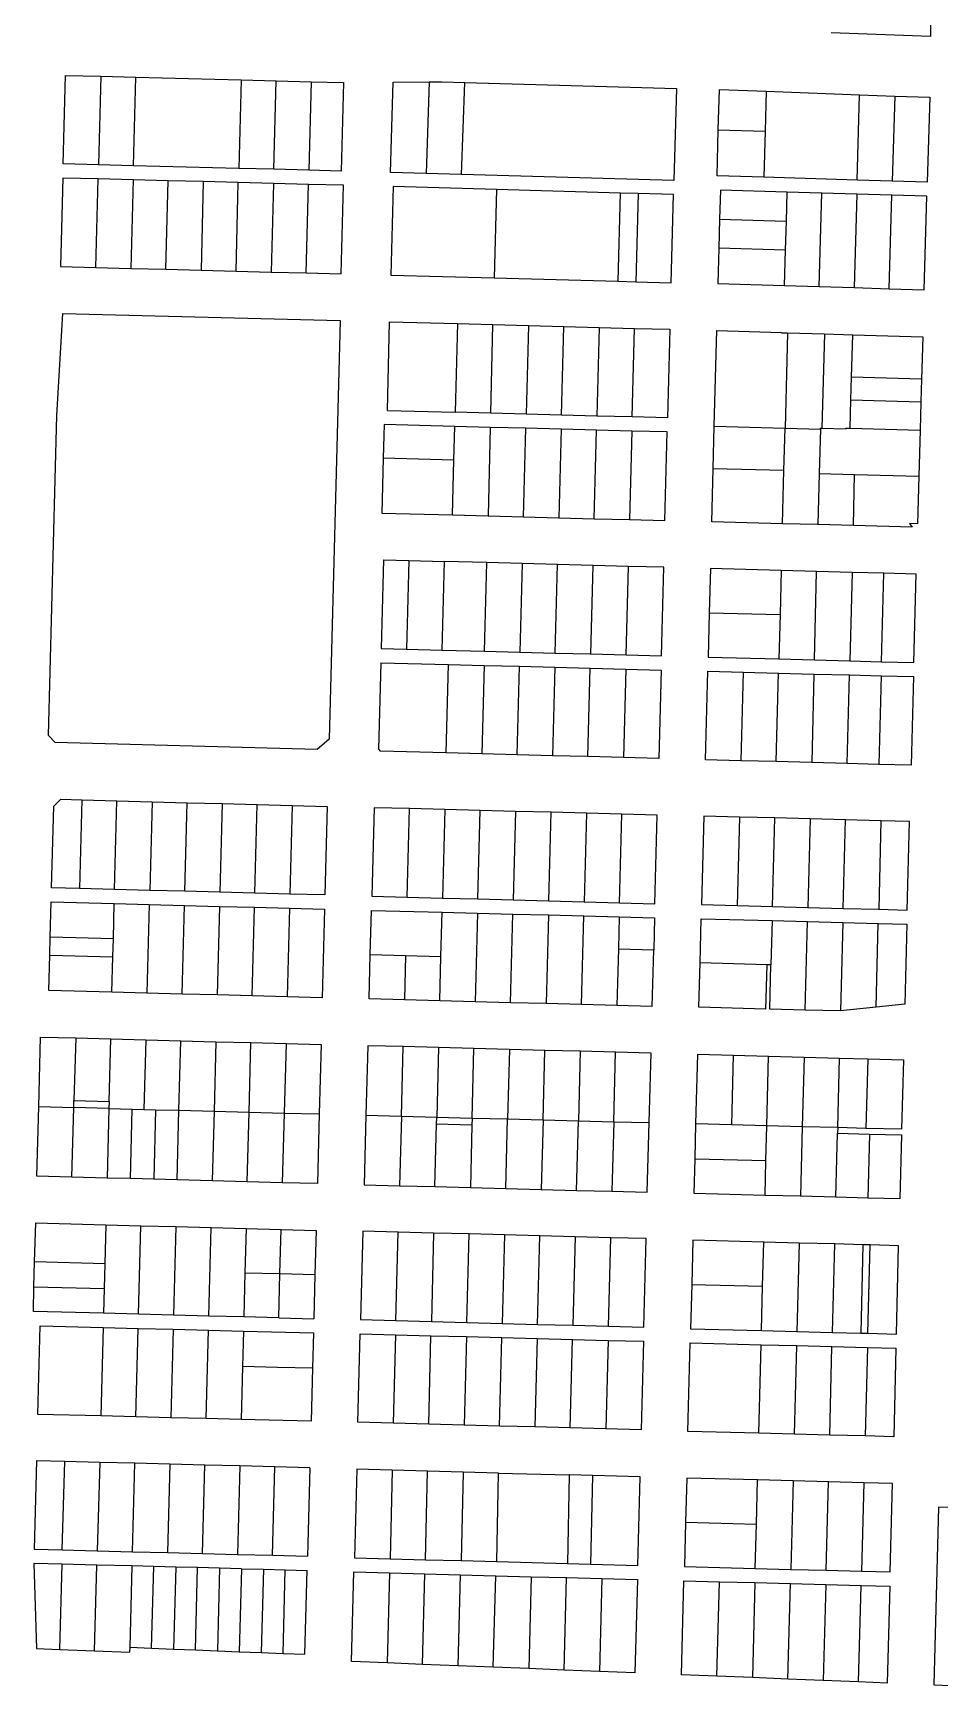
# Model space of a CAD drawing. Header units: inches. Extents: x 486468 to 494399, y 5455955 to 5460553.
# Drawn here: x 491641 to 492031, y 5456009 to 5456726 of the extents above; entities that cross this region are included whole.
import ezdxf

# ---------------------------------------------------------------- set-up
doc = ezdxf.new("R2010")
doc.units = ezdxf.units.IN
doc.header["$MEASUREMENT"] = 0
doc.layers.add('ParcelLines', color=10, linetype='Continuous')

msp = doc.modelspace()

# ---------------------------------------------------------------- linework, layer by layer
at = {"layer": 'ParcelLines', "color": 1}
for p, q in [((492026.711, 5456740.188), (492026.611, 5456724.738)), ((492026.611, 5456724.738), (491984.011, 5456726.287)), ((491653.815, 5456669.983), (491654.814, 5456708.033)), ((491654.814, 5456708.033), (491669.914, 5456707.643)), ((491669.914, 5456707.643), (491668.914, 5456669.593)), ((491669.914, 5456707.643), (491684.964, 5456707.253)), ((491683.964, 5456669.203), (491684.964, 5456707.253)), ((491684.964, 5456707.253), (491730.214, 5456706.074)), ((491730.214, 5456706.074), (491729.214, 5456668.024)), ((491730.214, 5456706.074), (491745.314, 5456705.684)), ((491744.314, 5456667.635), (491745.314, 5456705.684)), ((491745.314, 5456705.684), (491760.414, 5456705.294)), ((491760.414, 5456705.294), (491759.414, 5456667.245)), ((491760.414, 5456705.294), (491774.263, 5456704.935)), ((491774.263, 5456704.935), (491773.264, 5456666.885)), ((491794.564, 5456666.335), (491795.613, 5456705.085)), ((491795.613, 5456705.085), (491811.063, 5456705.235)), ((491811.063, 5456705.235), (491809.814, 5456665.905)), ((491811.063, 5456705.235), (491816.513, 5456705.285)), ((491816.513, 5456705.285), (491826.513, 5456704.995)), ((491825.064, 5456665.475), (491826.513, 5456704.995)), ((491917.463, 5456702.336), (491916.364, 5456662.886)), ((491935.439, 5456684.609), (491935.911, 5456701.947)), ((491935.911, 5456701.947), (491956.011, 5456701.201)), ((491956.011, 5456701.201), (491955.548, 5456684.006)), ((491956.011, 5456701.201), (491996.205, 5456699.711)), ((491995.18, 5456663.013), (491996.205, 5456699.711)), ((491996.205, 5456699.711), (492011.278, 5456699.152)), ((492011.278, 5456699.152), (492010.234, 5456662.565)), ((492011.278, 5456699.152), (492026.351, 5456698.593)), ((492026.351, 5456698.593), (492025.288, 5456662.116)), ((491934.9, 5456664.81), (491935.439, 5456684.609)), ((491935.439, 5456684.609), (491955.548, 5456684.006)), ((491955.548, 5456684.006), (491955.015, 5456664.211)), ((491668.914, 5456669.593), (491653.815, 5456669.983)), ((491683.964, 5456669.203), (491668.914, 5456669.593)), ((491729.214, 5456668.024), (491683.964, 5456669.203)), ((491653.665, 5456663.883), (491652.665, 5456625.834)), ((491668.765, 5456663.493), (491653.665, 5456663.883)), ((491667.765, 5456625.444), (491668.765, 5456663.493)), ((491683.815, 5456663.114), (491668.765, 5456663.493)), ((491683.815, 5456663.114), (491682.815, 5456625.044)), ((491698.915, 5456662.724), (491683.815, 5456663.114)), ((491697.915, 5456624.654), (491698.915, 5456662.724)), ((491714.015, 5456662.334), (491698.915, 5456662.724)), ((491714.015, 5456662.334), (491713.015, 5456624.254)), ((491729.064, 5456661.954), (491714.015, 5456662.334)), ((491728.065, 5456623.864), (491729.064, 5456661.954)), ((491744.164, 5456661.565), (491729.064, 5456661.954)), ((491744.314, 5456667.635), (491729.214, 5456668.024)), ((491744.164, 5456661.565), (491743.165, 5456623.474)), ((491759.214, 5456661.175), (491744.164, 5456661.565)), ((491759.414, 5456667.245), (491744.314, 5456667.635)), ((491758.265, 5456623.075), (491759.214, 5456661.175)), ((491774.314, 5456660.785), (491759.214, 5456661.175)), ((491773.264, 5456666.885), (491759.414, 5456667.245)), ((491809.814, 5456665.905), (491794.564, 5456666.335)), ((491825.064, 5456665.475), (491809.814, 5456665.905)), ((491955.015, 5456664.211), (491934.9, 5456664.81)), ((491995.18, 5456663.013), (491955.015, 5456664.211)), ((492010.234, 5456662.565), (491995.18, 5456663.013)), ((492025.288, 5456662.116), (492010.234, 5456662.565)), ((491773.315, 5456622.685), (491774.314, 5456660.785)), ((491795.664, 5456660.235), (491794.665, 5456622.135)), ((491840.114, 5456658.965), (491795.664, 5456660.235)), ((491840.114, 5456658.965), (491839.115, 5456620.936)), ((491893.414, 5456657.436), (491840.114, 5456658.965)), ((491892.365, 5456619.507), (491893.414, 5456657.436)), ((491901.014, 5456657.226), (491893.414, 5456657.436)), ((491901.014, 5456657.226), (491899.965, 5456619.297)), ((491916.214, 5456656.787), (491901.014, 5456657.226)), ((491915.215, 5456618.887), (491916.214, 5456656.787)), ((491936.347, 5456658.671), (491936.007, 5456646.185)), ((491964.908, 5456657.82), (491936.347, 5456658.671)), ((491964.908, 5456657.82), (491964.573, 5456645.335)), ((491979.959, 5456657.371), (491964.908, 5456657.82)), ((491978.858, 5456617.193), (491979.959, 5456657.371)), ((491995.009, 5456656.922), (491979.959, 5456657.371)), ((491995.009, 5456656.922), (491993.885, 5456616.748)), ((492010.06, 5456656.474), (491995.009, 5456656.922)), ((492008.912, 5456616.304), (492010.06, 5456656.474)), ((492025.11, 5456656.025), (492010.06, 5456656.474)), ((492023.94, 5456615.859), (492025.11, 5456656.025)), ((491936.007, 5456646.185), (491935.667, 5456633.699)), ((491936.007, 5456646.185), (491964.573, 5456645.335)), ((491964.573, 5456645.335), (491964.239, 5456632.849)), ((491935.667, 5456633.699), (491935.253, 5456618.483)), ((491964.239, 5456632.849), (491935.667, 5456633.699)), ((491964.239, 5456632.849), (491963.831, 5456617.638)), ((491652.665, 5456625.834), (491667.765, 5456625.444)), ((491667.765, 5456625.444), (491682.815, 5456625.044)), ((491682.815, 5456625.044), (491697.915, 5456624.654)), ((491697.915, 5456624.654), (491713.015, 5456624.254)), ((491713.015, 5456624.254), (491728.065, 5456623.864)), ((491728.065, 5456623.864), (491743.165, 5456623.474)), ((491743.165, 5456623.474), (491758.265, 5456623.075)), ((491758.265, 5456623.075), (491773.315, 5456622.685)), ((491794.665, 5456622.135), (491839.115, 5456620.936)), ((491839.115, 5456620.936), (491892.365, 5456619.507)), ((491892.365, 5456619.507), (491899.965, 5456619.297)), ((491899.965, 5456619.297), (491915.215, 5456618.887)), ((491935.253, 5456618.483), (491963.831, 5456617.638)), ((491963.831, 5456617.638), (491978.858, 5456617.193)), ((491978.858, 5456617.193), (491993.885, 5456616.748)), ((491993.885, 5456616.748), (492008.912, 5456616.304)), ((492008.912, 5456616.304), (492023.94, 5456615.859)), ((491651.017, 5456561.783), (491653.666, 5456605.684)), ((491653.666, 5456605.684), (491772.816, 5456602.586)), ((491772.816, 5456602.586), (491768.07, 5456422.536)), ((491793.134, 5456563.954), (491794.133, 5456602.054)), ((491794.133, 5456602.054), (491823.315, 5456601.276)), ((491823.315, 5456601.276), (491822.316, 5456563.176)), ((491823.315, 5456601.276), (491838.565, 5456600.866)), ((491837.566, 5456562.766), (491838.565, 5456600.866)), ((491838.565, 5456600.866), (491853.765, 5456600.466)), ((491853.765, 5456600.466), (491852.766, 5456562.366)), ((491853.765, 5456600.466), (491869.015, 5456600.057)), ((491868.016, 5456561.956), (491869.015, 5456600.057)), ((491869.015, 5456600.057), (491884.215, 5456599.657)), ((491884.215, 5456599.657), (491883.216, 5456561.557)), ((491884.215, 5456599.657), (491899.465, 5456599.247)), ((491898.466, 5456561.147), (491899.465, 5456599.247)), ((491899.465, 5456599.247), (491914.665, 5456598.837)), ((491914.665, 5456598.837), (491913.666, 5456560.737)), ((491933.716, 5456557.188), (491934.765, 5456598.287)), ((491934.765, 5456598.287), (491962.615, 5456597.487)), ((491962.615, 5456597.487), (491962.665, 5456597.387)), ((491962.665, 5456597.387), (491965.215, 5456597.317)), ((491965.215, 5456597.317), (491964.166, 5456556.308)), ((491965.215, 5456597.317), (491981.115, 5456596.859)), ((491981.115, 5456596.859), (491979.916, 5456556.368)), ((491981.115, 5456596.859), (491993.265, 5456596.509)), ((491992.745, 5456578.239), (491993.265, 5456596.509)), ((491993.265, 5456596.509), (492023.365, 5456595.639)), ((492023.365, 5456595.639), (492022.845, 5456577.339)), ((491992.466, 5456568.489), (491992.745, 5456578.239)), ((492022.845, 5456577.339), (491992.745, 5456578.239)), ((492022.845, 5456577.339), (492022.566, 5456567.589)), ((491992.116, 5456556.289), (491992.466, 5456568.489)), ((491992.466, 5456568.489), (492022.566, 5456567.589)), ((491647.47, 5456424.235), (491651.017, 5456561.783)), ((491793.134, 5456563.954), (491822.316, 5456563.176)), ((491837.566, 5456562.766), (491822.316, 5456563.176)), ((491852.766, 5456562.366), (491837.566, 5456562.766)), ((491868.016, 5456561.956), (491852.766, 5456562.366)), ((491883.216, 5456561.557), (491868.016, 5456561.956)), ((491898.466, 5456561.147), (491883.216, 5456561.557)), ((491913.666, 5456560.737), (491898.466, 5456561.147)), ((492022.566, 5456567.589), (492022.216, 5456555.439)), ((491791.716, 5456557.886), (491791.337, 5456543.386)), ((491822.166, 5456557.086), (491791.716, 5456557.886)), ((491821.787, 5456542.586), (491822.166, 5456557.086)), ((491837.416, 5456556.686), (491822.166, 5456557.086)), ((491837.416, 5456556.686), (491836.417, 5456518.617)), ((491852.616, 5456556.286), (491837.416, 5456556.686)), ((491851.617, 5456518.217), (491852.616, 5456556.286)), ((491867.866, 5456555.886), (491852.616, 5456556.286)), ((491867.866, 5456555.886), (491866.867, 5456517.807)), ((491883.066, 5456555.487), (491867.866, 5456555.886)), ((491882.067, 5456517.397), (491883.066, 5456555.487)), ((491898.316, 5456555.087), (491883.066, 5456555.487)), ((491898.316, 5456555.087), (491897.318, 5456516.998)), ((491913.516, 5456554.687), (491898.316, 5456555.087)), ((491912.518, 5456516.588), (491913.516, 5456554.687)), ((491933.226, 5456538.888), (491933.716, 5456557.188)), ((491933.716, 5456557.188), (491964.166, 5456556.308)), ((491963.676, 5456538.088), (491964.166, 5456556.308)), ((491964.166, 5456556.308), (491979.316, 5456555.888)), ((491979.316, 5456555.888), (491978.826, 5456536.888)), ((491979.316, 5456555.888), (491979.316, 5456556.388)), ((491979.316, 5456556.388), (491979.916, 5456556.368)), ((491979.916, 5456556.368), (491990.416, 5456556.039)), ((491990.416, 5456556.039), (491990.216, 5456556.339)), ((491990.216, 5456556.339), (491992.116, 5456556.289)), ((491992.116, 5456556.289), (492022.216, 5456555.439)), ((492022.216, 5456555.439), (492021.646, 5456535.639)), ((491791.337, 5456543.386), (491790.717, 5456519.836)), ((491821.787, 5456542.586), (491791.337, 5456543.386)), ((491821.167, 5456519.026), (491821.787, 5456542.586)), ((491932.618, 5456516.038), (491933.226, 5456538.888)), ((491963.676, 5456538.088), (491933.226, 5456538.888)), ((491963.067, 5456515.238), (491963.676, 5456538.088)), ((491978.826, 5456536.888), (491978.267, 5456514.848)), ((491978.826, 5456536.888), (491994.066, 5456536.449)), ((491993.517, 5456514.448), (491994.066, 5456536.449)), ((491994.066, 5456536.449), (492021.646, 5456535.639)), ((492021.646, 5456535.639), (492021.067, 5456515.239)), ((491790.717, 5456519.836), (491821.167, 5456519.026)), ((491821.167, 5456519.026), (491836.417, 5456518.617)), ((491836.417, 5456518.617), (491851.617, 5456518.217)), ((491851.617, 5456518.217), (491866.867, 5456517.807)), ((491866.867, 5456517.807), (491882.067, 5456517.397)), ((491882.067, 5456517.397), (491897.318, 5456516.998)), ((491897.318, 5456516.998), (491912.518, 5456516.588)), ((491963.067, 5456515.238), (491932.618, 5456516.038)), ((491978.267, 5456514.848), (491963.067, 5456515.238)), ((491993.517, 5456514.448), (491978.267, 5456514.848)), ((492018.767, 5456513.789), (491993.517, 5456514.448)), ((492017.717, 5456515.339), (492018.767, 5456513.789)), ((492021.067, 5456515.239), (492017.717, 5456515.339)), ((491791.436, 5456499.704), (491790.437, 5456461.604)), ((491791.436, 5456499.704), (491802.384, 5456499.412)), ((491802.384, 5456499.412), (491801.387, 5456461.317)), ((491802.384, 5456499.412), (491817.617, 5456499.007)), ((491817.617, 5456499.007), (491816.619, 5456460.917)), ((491835.867, 5456498.517), (491817.617, 5456499.007)), ((491834.869, 5456460.437), (491835.867, 5456498.517)), ((491851.067, 5456498.117), (491835.867, 5456498.517)), ((491851.067, 5456498.117), (491850.069, 5456460.037)), ((491866.317, 5456497.707), (491851.067, 5456498.117)), ((491865.319, 5456459.637), (491866.317, 5456497.707)), ((491881.518, 5456497.297), (491866.317, 5456497.707)), ((491881.518, 5456497.297), (491880.519, 5456459.237)), ((491896.768, 5456496.888), (491881.518, 5456497.297)), ((491895.769, 5456458.837), (491896.768, 5456496.888)), ((491911.968, 5456496.488), (491896.768, 5456496.888)), ((491910.969, 5456458.438), (491911.968, 5456496.488)), ((491932.068, 5456495.938), (491931.569, 5456476.938)), ((491962.518, 5456495.128), (491932.068, 5456495.938)), ((491962.518, 5456495.128), (491962.019, 5456476.138)), ((491977.718, 5456494.728), (491962.518, 5456495.128)), ((491976.769, 5456456.679), (491977.718, 5456494.728)), ((491992.968, 5456494.318), (491977.718, 5456494.728)), ((491992.968, 5456494.318), (491991.969, 5456456.269)), ((492006.668, 5456493.96), (491992.968, 5456494.318)), ((492005.669, 5456455.909), (492006.668, 5456493.96)), ((492020.467, 5456493.59), (492006.668, 5456493.96)), ((492019.519, 5456455.54), (492020.467, 5456493.59)), ((491931.569, 5456476.938), (491931.069, 5456457.888)), ((491931.569, 5456476.938), (491962.019, 5456476.138)), ((491962.019, 5456476.138), (491961.519, 5456457.079)), ((491790.437, 5456461.604), (491801.387, 5456461.317)), ((491801.387, 5456461.317), (491816.619, 5456460.917)), ((491816.619, 5456460.917), (491834.869, 5456460.437)), ((491834.869, 5456460.437), (491850.069, 5456460.037)), ((491790.269, 5456455.486), (491789.27, 5456418.236)), ((491790.269, 5456455.486), (491819.469, 5456454.727)), ((491818.47, 5456416.687), (491819.469, 5456454.727)), ((491819.469, 5456454.727), (491834.719, 5456454.327)), ((491834.719, 5456454.327), (491833.72, 5456416.287)), ((491834.719, 5456454.327), (491849.919, 5456453.927)), ((491848.92, 5456415.887), (491849.919, 5456453.927)), ((491849.919, 5456453.927), (491865.169, 5456453.527)), ((491850.069, 5456460.037), (491865.319, 5456459.637)), ((491865.169, 5456453.527), (491864.17, 5456415.488)), ((491865.169, 5456453.527), (491880.369, 5456453.137)), ((491865.319, 5456459.637), (491880.519, 5456459.237)), ((491880.519, 5456459.237), (491895.769, 5456458.837)), ((491895.769, 5456458.837), (491910.969, 5456458.438)), ((491931.069, 5456457.888), (491961.519, 5456457.079)), ((491961.519, 5456457.079), (491976.769, 5456456.679)), ((491976.769, 5456456.679), (491991.969, 5456456.269)), ((491991.969, 5456456.269), (492005.669, 5456455.909)), ((492005.669, 5456455.909), (492019.519, 5456455.54)), ((491879.37, 5456415.088), (491880.369, 5456453.137)), ((491880.369, 5456453.137), (491895.619, 5456452.737)), ((491895.619, 5456452.737), (491894.62, 5456414.688)), ((491895.619, 5456452.737), (491910.819, 5456452.338)), ((491910.819, 5456452.338), (491909.82, 5456414.288)), ((491929.92, 5456413.739), (491930.919, 5456451.788)), ((491930.919, 5456451.788), (491946.119, 5456451.389)), ((491946.119, 5456451.389), (491945.17, 5456413.329)), ((491946.119, 5456451.389), (491961.369, 5456450.989)), ((491960.37, 5456412.929), (491961.369, 5456450.989)), ((491961.369, 5456450.989), (491976.569, 5456450.599)), ((491976.569, 5456450.599), (491975.62, 5456412.529)), ((491976.569, 5456450.599), (491991.819, 5456450.199)), ((491990.82, 5456412.119), (491991.819, 5456450.199)), ((491991.819, 5456450.199), (492005.519, 5456449.849)), ((492005.519, 5456449.849), (492004.52, 5456411.759)), ((492005.519, 5456449.849), (492019.319, 5456449.49)), ((492019.319, 5456449.49), (492018.37, 5456411.389)), ((491650.37, 5456421.135), (491647.47, 5456424.235)), ((491762.97, 5456418.186), (491650.37, 5456421.135)), ((491768.07, 5456422.536), (491762.97, 5456418.186)), ((491789.27, 5456418.236), (491790.02, 5456417.436)), ((491818.47, 5456416.687), (491790.02, 5456417.436)), ((491833.72, 5456416.287), (491818.47, 5456416.687)), ((491848.92, 5456415.887), (491833.72, 5456416.287)), ((491864.17, 5456415.488), (491848.92, 5456415.887)), ((491879.37, 5456415.088), (491864.17, 5456415.488)), ((491894.62, 5456414.688), (491879.37, 5456415.088)), ((491909.82, 5456414.288), (491894.62, 5456414.688)), ((491945.17, 5456413.329), (491929.92, 5456413.739)), ((491960.37, 5456412.929), (491945.17, 5456413.329)), ((491975.62, 5456412.529), (491960.37, 5456412.929)), ((491990.82, 5456412.119), (491975.62, 5456412.529)), ((492004.52, 5456411.759), (491990.82, 5456412.119)), ((492018.37, 5456411.389), (492004.52, 5456411.759)), ((491649.721, 5456393.785), (491652.771, 5456396.735)), ((491652.771, 5456396.735), (491661.821, 5456396.495)), ((491661.821, 5456396.495), (491660.823, 5456358.365)), ((491661.821, 5456396.495), (491676.871, 5456396.085)), ((491675.872, 5456357.975), (491676.871, 5456396.085)), ((491676.871, 5456396.085), (491691.971, 5456395.685)), ((491648.773, 5456358.685), (491649.721, 5456393.785)), ((491691.971, 5456395.685), (491690.971, 5456357.575)), ((491691.971, 5456395.685), (491707.021, 5456395.285)), ((491706.021, 5456357.185), (491707.021, 5456395.285)), ((491707.021, 5456395.285), (491722.071, 5456394.886)), ((491722.071, 5456394.886), (491721.071, 5456356.785)), ((491722.071, 5456394.886), (491737.171, 5456394.486)), ((491736.171, 5456356.386), (491737.171, 5456394.486)), ((491737.171, 5456394.486), (491752.221, 5456394.086)), ((491752.221, 5456394.086), (491751.221, 5456355.987)), ((491752.221, 5456394.086), (491767.321, 5456393.686)), ((491767.321, 5456393.686), (491766.321, 5456355.587)), ((491787.421, 5456393.136), (491786.421, 5456355.087)), ((491802.621, 5456392.736), (491787.421, 5456393.136)), ((491801.621, 5456354.687), (491802.621, 5456392.736)), ((491817.871, 5456392.337), (491802.621, 5456392.736)), ((491817.871, 5456392.337), (491816.872, 5456354.277)), ((491833.071, 5456391.938), (491817.871, 5456392.337)), ((491832.072, 5456353.868), (491833.071, 5456391.938)), ((491848.271, 5456391.538), (491833.071, 5456391.938)), ((491848.271, 5456391.538), (491847.272, 5456353.468)), ((491863.521, 5456391.138), (491848.271, 5456391.538)), ((491862.522, 5456353.058), (491863.521, 5456391.138)), ((491878.72, 5456390.738), (491863.521, 5456391.138)), ((491878.72, 5456390.738), (491877.722, 5456352.648)), ((491893.97, 5456390.338), (491878.72, 5456390.738)), ((491892.972, 5456352.248), (491893.97, 5456390.338)), ((491909.17, 5456389.938), (491893.97, 5456390.338)), ((491908.172, 5456351.838), (491909.17, 5456389.938)), ((491929.264, 5456389.515), (491928.266, 5456351.463)), ((491944.489, 5456389.111), (491929.264, 5456389.515)), ((491944.489, 5456389.111), (491943.494, 5456351.06)), ((491959.714, 5456388.708), (491944.489, 5456389.111)), ((491958.721, 5456350.657), (491959.714, 5456388.708)), ((491974.939, 5456388.305), (491959.714, 5456388.708)), ((491974.939, 5456388.305), (491973.949, 5456350.253)), ((491990.163, 5456387.901), (491974.939, 5456388.305)), ((491989.176, 5456349.85), (491990.163, 5456387.901)), ((492005.388, 5456387.498), (491990.163, 5456387.901)), ((492005.388, 5456387.498), (492004.404, 5456349.447)), ((492017.69, 5456387.172), (492005.388, 5456387.498)), ((492016.707, 5456349.121), (492017.69, 5456387.172)), ((491660.823, 5456358.365), (491648.773, 5456358.685)), ((491675.872, 5456357.975), (491660.823, 5456358.365)), ((491690.971, 5456357.575), (491675.872, 5456357.975)), ((491706.021, 5456357.185), (491690.971, 5456357.575)), ((491721.071, 5456356.785), (491706.021, 5456357.185)), ((491736.171, 5456356.386), (491721.071, 5456356.785)), ((491751.221, 5456355.987), (491736.171, 5456356.386)), ((491766.321, 5456355.587), (491751.221, 5456355.987)), ((491786.421, 5456355.087), (491801.621, 5456354.687)), ((491801.621, 5456354.687), (491816.872, 5456354.277)), ((491816.872, 5456354.277), (491832.072, 5456353.868)), ((491832.072, 5456353.868), (491847.272, 5456353.468)), ((491847.272, 5456353.468), (491862.522, 5456353.058)), ((491862.522, 5456353.058), (491877.722, 5456352.648)), ((491648.223, 5456337.386), (491648.623, 5456352.585)), ((491648.623, 5456352.585), (491675.723, 5456351.875)), ((491675.323, 5456336.686), (491675.723, 5456351.875)), ((491675.723, 5456351.875), (491690.772, 5456351.475)), ((491690.772, 5456351.475), (491689.773, 5456313.386)), ((491690.772, 5456351.475), (491705.872, 5456351.075)), ((491704.873, 5456312.996), (491705.872, 5456351.075)), ((491705.872, 5456351.075), (491720.922, 5456350.675)), ((491720.922, 5456350.675), (491719.923, 5456312.606)), ((491720.922, 5456350.675), (491736.022, 5456350.286)), ((491735.023, 5456312.216), (491736.022, 5456350.286)), ((491736.022, 5456350.286), (491751.072, 5456349.887)), ((491751.072, 5456349.887), (491750.073, 5456311.827)), ((491751.072, 5456349.887), (491766.172, 5456349.487)), ((491766.172, 5456349.487), (491765.173, 5456311.437)), ((491785.773, 5456329.937), (491786.272, 5456348.987)), ((491786.272, 5456348.987), (491816.672, 5456348.187)), ((491816.193, 5456329.137), (491816.672, 5456348.187)), ((491816.672, 5456348.187), (491831.922, 5456347.787)), ((491831.922, 5456347.787), (491830.923, 5456309.687)), ((491831.922, 5456347.787), (491847.122, 5456347.388)), ((491846.123, 5456309.288), (491847.122, 5456347.388)), ((491847.122, 5456347.388), (491862.372, 5456346.988)), ((491862.372, 5456346.988), (491861.373, 5456308.888)), ((491862.372, 5456346.988), (491877.572, 5456346.588)), ((491876.573, 5456308.488), (491877.572, 5456346.588)), ((491877.572, 5456346.588), (491892.822, 5456346.188)), ((491877.722, 5456352.648), (491892.972, 5456352.248)), ((491892.822, 5456346.188), (491892.462, 5456332.459)), ((491892.822, 5456346.188), (491908.022, 5456345.788)), ((491892.972, 5456352.248), (491908.172, 5456351.838)), ((491908.022, 5456345.788), (491907.662, 5456332.06)), ((491928.266, 5456351.463), (491943.494, 5456351.06)), ((491943.494, 5456351.06), (491958.721, 5456350.657)), ((491958.721, 5456350.657), (491973.949, 5456350.253)), ((491973.949, 5456350.253), (491989.176, 5456349.85)), ((491989.176, 5456349.85), (492004.404, 5456349.447)), ((492004.404, 5456349.447), (492016.707, 5456349.121)), ((491927.608, 5456326.346), (491928.107, 5456345.372)), ((491928.107, 5456345.372), (491958.563, 5456344.565)), ((491958.563, 5456344.565), (491958.067, 5456325.54)), ((491958.563, 5456344.565), (491973.791, 5456344.162)), ((491972.801, 5456306.111), (491973.791, 5456344.162)), ((491973.791, 5456344.162), (491989.018, 5456343.759)), ((491989.018, 5456343.759), (491988.032, 5456305.708)), ((491989.018, 5456343.759), (492004.246, 5456343.355)), ((492003.314, 5456307.326), (492004.246, 5456343.355)), ((492004.246, 5456343.355), (492016.55, 5456343.029)), ((492016.55, 5456343.029), (492015.662, 5456308.634)), ((491648.023, 5456329.736), (491648.223, 5456337.386)), ((491675.323, 5456336.686), (491648.223, 5456337.386)), ((491675.123, 5456329.036), (491675.323, 5456336.686)), ((491892.462, 5456332.459), (491891.823, 5456308.089)), ((491892.462, 5456332.459), (491907.662, 5456332.06)), ((491907.023, 5456307.689), (491907.662, 5456332.06)), ((491647.623, 5456314.486), (491648.023, 5456329.736)), ((491648.023, 5456329.736), (491675.123, 5456329.036)), ((491674.723, 5456313.776), (491675.123, 5456329.036)), ((491785.273, 5456310.887), (491785.773, 5456329.937)), ((491785.773, 5456329.937), (491800.973, 5456329.537)), ((491800.973, 5456329.537), (491800.473, 5456310.487)), ((491800.973, 5456329.537), (491816.193, 5456329.137)), ((491815.723, 5456310.087), (491816.193, 5456329.137)), ((491927.109, 5456307.321), (491927.608, 5456326.346)), ((491956.239, 5456325.588), (491927.608, 5456326.346)), ((491956.239, 5456325.588), (491955.743, 5456306.563)), ((491958.067, 5456325.54), (491956.239, 5456325.588)), ((491957.57, 5456306.514), (491958.067, 5456325.54)), ((491674.723, 5456313.776), (491647.623, 5456314.486)), ((491689.773, 5456313.386), (491674.723, 5456313.776)), ((491704.873, 5456312.996), (491689.773, 5456313.386)), ((491719.923, 5456312.606), (491704.873, 5456312.996)), ((491735.023, 5456312.216), (491719.923, 5456312.606)), ((491750.073, 5456311.827), (491735.023, 5456312.216)), ((491765.173, 5456311.437), (491750.073, 5456311.827)), ((491800.473, 5456310.487), (491785.273, 5456310.887)), ((491815.723, 5456310.087), (491800.473, 5456310.487)), ((491830.923, 5456309.687), (491815.723, 5456310.087)), ((491846.123, 5456309.288), (491830.923, 5456309.687)), ((491861.373, 5456308.888), (491846.123, 5456309.288)), ((491876.573, 5456308.488), (491861.373, 5456308.888)), ((491891.823, 5456308.089), (491876.573, 5456308.488)), ((491907.023, 5456307.689), (491891.823, 5456308.089)), ((491955.743, 5456306.563), (491927.109, 5456307.321)), ((491972.801, 5456306.111), (491957.57, 5456306.514)), ((491988.032, 5456305.708), (491972.801, 5456306.111)), ((492003.314, 5456307.326), (491988.032, 5456305.708)), ((492015.662, 5456308.634), (492003.314, 5456307.326)), ((491643.245, 5456264.585), (491644.024, 5456294.486)), ((491644.024, 5456294.486), (491659.124, 5456294.096)), ((491659.124, 5456294.096), (491658.375, 5456267.236)), ((491659.124, 5456294.096), (491674.174, 5456293.696)), ((491673.474, 5456266.836), (491674.174, 5456293.696)), ((491674.174, 5456293.696), (491689.274, 5456293.306)), ((491689.274, 5456293.306), (491688.474, 5456263.396)), ((491689.274, 5456293.306), (491704.324, 5456292.916)), ((491703.524, 5456263.006), (491704.324, 5456292.916)), ((491704.324, 5456292.916), (491719.424, 5456292.516)), ((491719.424, 5456292.516), (491718.624, 5456262.606)), ((491719.424, 5456292.516), (491734.474, 5456292.126)), ((491733.674, 5456262.216), (491734.474, 5456292.126)), ((491734.474, 5456292.126), (491749.574, 5456291.727)), ((491749.574, 5456291.727), (491748.774, 5456261.826)), ((491749.574, 5456291.727), (491764.624, 5456291.337)), ((491764.624, 5456291.337), (491763.854, 5456261.437)), ((491784.724, 5456290.787), (491783.924, 5456260.887)), ((491799.974, 5456290.387), (491784.724, 5456290.787)), ((491799.174, 5456260.487), (491799.974, 5456290.387)), ((491815.174, 5456289.987), (491799.974, 5456290.387)), ((491815.174, 5456289.987), (491814.374, 5456260.088)), ((491830.374, 5456289.587), (491815.174, 5456289.987)), ((491829.624, 5456259.688), (491830.374, 5456289.587)), ((491845.624, 5456289.187), (491830.374, 5456289.587)), ((491845.624, 5456289.187), (491844.824, 5456259.288)), ((491860.824, 5456288.789), (491845.624, 5456289.187)), ((491860.074, 5456258.888), (491860.824, 5456288.789)), ((491876.074, 5456288.389), (491860.824, 5456288.789)), ((491876.074, 5456288.389), (491875.274, 5456258.489)), ((491891.274, 5456287.989), (491876.074, 5456288.389)), ((491890.524, 5456258.089), (491891.274, 5456287.989)), ((491906.524, 5456287.589), (491891.274, 5456287.989)), ((491905.724, 5456257.689), (491906.524, 5456287.589)), ((491925.824, 5456257.139), (491926.623, 5456287.089)), ((491926.623, 5456287.089), (491941.823, 5456286.689)), ((491941.823, 5456286.689), (491941.074, 5456256.739)), ((491941.823, 5456286.689), (491957.073, 5456286.279)), ((491956.274, 5456256.339), (491957.073, 5456286.279)), ((491957.073, 5456286.279), (491972.323, 5456285.88)), ((491972.323, 5456285.88), (491971.524, 5456255.941)), ((491972.323, 5456285.88), (491987.523, 5456285.47)), ((491986.774, 5456255.541), (491987.523, 5456285.47)), ((491987.523, 5456285.47), (491999.723, 5456285.15)), ((491999.723, 5456285.15), (491998.924, 5456255.231)), ((491999.723, 5456285.15), (492015.073, 5456284.741)), ((492015.073, 5456284.741), (492014.274, 5456254.841)), ((491658.325, 5456264.186), (491658.375, 5456267.236)), ((491658.375, 5456267.236), (491673.474, 5456266.836)), ((491673.474, 5456266.836), (491673.374, 5456263.786)), ((491642.476, 5456234.686), (491643.245, 5456264.585)), ((491643.245, 5456264.585), (491658.325, 5456264.186)), ((491657.526, 5456234.286), (491658.325, 5456264.186)), ((491673.374, 5456263.786), (491658.325, 5456264.186)), ((491673.374, 5456263.786), (491672.626, 5456233.886)), ((491673.374, 5456263.786), (491683.424, 5456263.526)), ((491682.676, 5456233.616), (491683.424, 5456263.526)), ((491683.424, 5456263.526), (491688.474, 5456263.396)), ((491688.474, 5456263.396), (491693.474, 5456263.266)), ((491693.474, 5456263.266), (491692.726, 5456233.356)), ((491693.474, 5456263.266), (491703.524, 5456263.006)), ((491702.776, 5456233.086), (491703.524, 5456263.006)), ((491703.524, 5456263.006), (491718.624, 5456262.606)), ((491718.624, 5456262.606), (491717.826, 5456232.686)), ((491718.624, 5456262.606), (491733.674, 5456262.216)), ((491732.926, 5456232.286), (491733.674, 5456262.216)), ((491733.674, 5456262.216), (491748.774, 5456261.826)), ((491748.774, 5456261.826), (491747.976, 5456231.886)), ((491748.774, 5456261.826), (491763.854, 5456261.437)), ((491763.854, 5456261.437), (491763.076, 5456231.487)), ((491783.924, 5456260.887), (491783.176, 5456230.988)), ((491783.924, 5456260.887), (491799.174, 5456260.487)), ((491799.174, 5456260.487), (491798.376, 5456230.588)), ((491799.174, 5456260.487), (491814.374, 5456260.088)), ((491814.324, 5456257.038), (491814.374, 5456260.088)), ((491814.374, 5456260.088), (491829.624, 5456259.688)), ((491829.624, 5456259.688), (491829.524, 5456256.638)), ((491829.624, 5456259.688), (491844.824, 5456259.288)), ((491813.626, 5456230.188), (491814.324, 5456257.038)), ((491829.524, 5456256.638), (491814.324, 5456257.038)), ((491829.524, 5456256.638), (491828.826, 5456229.788)), ((491844.076, 5456229.388), (491844.824, 5456259.288)), ((491844.824, 5456259.288), (491860.074, 5456258.888)), ((491860.074, 5456258.888), (491859.276, 5456228.988)), ((491860.074, 5456258.888), (491875.274, 5456258.489)), ((491874.526, 5456228.589), (491875.274, 5456258.489)), ((491875.274, 5456258.489), (491890.524, 5456258.089)), ((491890.524, 5456258.089), (491889.726, 5456228.189)), ((491890.524, 5456258.089), (491905.724, 5456257.689)), ((491904.926, 5456227.789), (491905.724, 5456257.689)), ((491925.424, 5456242.189), (491925.824, 5456257.139)), ((491941.074, 5456256.739), (491925.824, 5456257.139)), ((491956.274, 5456256.339), (491941.074, 5456256.739)), ((491955.904, 5456241.39), (491956.274, 5456256.339)), ((491971.524, 5456255.941), (491956.274, 5456256.339)), ((491971.524, 5456255.941), (491970.725, 5456226.03)), ((491986.774, 5456255.541), (491971.524, 5456255.941)), ((491985.975, 5456225.621), (491986.674, 5456253.141)), ((491986.774, 5456255.541), (491986.674, 5456253.141)), ((491986.674, 5456253.141), (492000.474, 5456252.761)), ((491998.924, 5456255.231), (491986.774, 5456255.541)), ((492014.274, 5456254.841), (491998.924, 5456255.231)), ((492000.474, 5456252.761), (491999.725, 5456225.261)), ((492000.474, 5456252.761), (492014.224, 5456252.391)), ((492014.224, 5456252.391), (492013.525, 5456224.891)), ((491925.026, 5456227.239), (491925.424, 5456242.189)), ((491925.424, 5456242.189), (491955.904, 5456241.39)), ((491955.525, 5456226.43), (491955.904, 5456241.39)), ((491657.526, 5456234.286), (491642.476, 5456234.686)), ((491672.626, 5456233.886), (491657.526, 5456234.286)), ((491682.676, 5456233.616), (491672.626, 5456233.886)), ((491692.726, 5456233.356), (491682.676, 5456233.616)), ((491702.776, 5456233.086), (491692.726, 5456233.356)), ((491717.826, 5456232.686), (491702.776, 5456233.086)), ((491732.926, 5456232.286), (491717.826, 5456232.686)), ((491747.976, 5456231.886), (491732.926, 5456232.286)), ((491763.076, 5456231.487), (491747.976, 5456231.886)), ((491783.176, 5456230.988), (491798.376, 5456230.588)), ((491798.376, 5456230.588), (491813.626, 5456230.188)), ((491813.626, 5456230.188), (491828.826, 5456229.788)), ((491828.826, 5456229.788), (491844.076, 5456229.388)), ((491844.076, 5456229.388), (491859.276, 5456228.988)), ((491859.276, 5456228.988), (491874.526, 5456228.589)), ((491874.526, 5456228.589), (491889.726, 5456228.189)), ((491889.726, 5456228.189), (491904.926, 5456227.789)), ((491955.525, 5456226.43), (491925.026, 5456227.239)), ((491970.725, 5456226.03), (491955.525, 5456226.43)), ((491985.975, 5456225.621), (491970.725, 5456226.03)), ((491999.725, 5456225.261), (491985.975, 5456225.621)), ((492013.525, 5456224.891), (491999.725, 5456225.261)), ((491641.487, 5456197.836), (491641.926, 5456214.586)), ((491641.926, 5456214.586), (491672.076, 5456213.787)), ((491672.076, 5456213.787), (491671.637, 5456197.037)), ((491672.076, 5456213.787), (491687.176, 5456213.386)), ((491686.177, 5456175.327), (491687.176, 5456213.386)), ((491687.176, 5456213.386), (491702.226, 5456212.986)), ((491702.226, 5456212.986), (491701.227, 5456174.937)), ((491702.226, 5456212.986), (491717.326, 5456212.586)), ((491716.327, 5456174.547), (491717.326, 5456212.586)), ((491717.326, 5456212.586), (491732.376, 5456212.186)), ((491732.376, 5456212.186), (491731.876, 5456193.172)), ((491732.376, 5456212.186), (491747.451, 5456211.787)), ((491746.951, 5456192.779), (491747.451, 5456211.787)), ((491747.451, 5456211.787), (491762.526, 5456211.387)), ((491762.526, 5456211.387), (491762.026, 5456192.387)), ((491782.589, 5456211.016), (491781.608, 5456172.977)), ((491797.813, 5456210.617), (491782.589, 5456211.016)), ((491796.832, 5456172.575), (491797.813, 5456210.617)), ((491813.038, 5456210.218), (491797.813, 5456210.617)), ((491813.038, 5456210.218), (491812.057, 5456172.174)), ((491828.263, 5456209.819), (491813.038, 5456210.218)), ((491827.282, 5456171.772), (491828.263, 5456209.819)), ((491843.487, 5456209.421), (491828.263, 5456209.819)), ((491843.487, 5456209.421), (491842.507, 5456171.37)), ((491858.712, 5456209.022), (491843.487, 5456209.421)), ((491857.731, 5456170.968), (491858.712, 5456209.022)), ((491873.937, 5456208.623), (491858.712, 5456209.022)), ((491873.937, 5456208.623), (491872.956, 5456170.566)), ((491889.161, 5456208.224), (491873.937, 5456208.623)), ((491888.181, 5456170.164), (491889.161, 5456208.224)), ((491904.386, 5456207.825), (491889.161, 5456208.224)), ((491903.405, 5456169.763), (491904.386, 5456207.825)), ((491924.526, 5456207.14), (491924.026, 5456188.14)), ((491954.976, 5456206.33), (491924.526, 5456207.14)), ((491954.476, 5456187.34), (491954.976, 5456206.33)), ((491970.226, 5456205.93), (491954.976, 5456206.33)), ((491970.226, 5456205.93), (491969.227, 5456167.9)), ((491985.476, 5456205.521), (491970.226, 5456205.93)), ((491984.477, 5456167.511), (491985.476, 5456205.521)), ((491997.626, 5456205.201), (491985.476, 5456205.521)), ((491997.626, 5456205.201), (491996.677, 5456167.192)), ((492000.676, 5456205.121), (491997.626, 5456205.201)), ((491999.727, 5456167.112), (492000.676, 5456205.121)), ((492012.975, 5456204.791), (492000.676, 5456205.121)), ((492012.027, 5456166.792), (492012.975, 5456204.791)), ((491641.207, 5456187.136), (491641.487, 5456197.836)), ((491671.637, 5456197.037), (491641.487, 5456197.836)), ((491671.637, 5456197.037), (491671.357, 5456186.386)), ((491731.876, 5456193.172), (491731.377, 5456174.157)), ((491731.876, 5456193.172), (491746.951, 5456192.779)), ((491746.452, 5456173.772), (491746.951, 5456192.779)), ((491746.951, 5456192.779), (491762.026, 5456192.387)), ((491762.026, 5456192.387), (491761.527, 5456173.387)), ((491924.026, 5456188.14), (491923.527, 5456169.09)), ((491924.026, 5456188.14), (491954.476, 5456187.34)), ((491640.927, 5456176.486), (491641.207, 5456187.136)), ((491641.207, 5456187.136), (491671.357, 5456186.386)), ((491671.357, 5456186.386), (491671.077, 5456175.716)), ((491953.977, 5456168.3), (491954.476, 5456187.34)), ((491671.077, 5456175.716), (491640.927, 5456176.486)), ((491686.177, 5456175.327), (491671.077, 5456175.716)), ((491701.227, 5456174.937), (491686.177, 5456175.327)), ((491716.327, 5456174.547), (491701.227, 5456174.937)), ((491731.377, 5456174.157), (491716.327, 5456174.547)), ((491746.452, 5456173.772), (491731.377, 5456174.157)), ((491746.452, 5456173.772), (491761.527, 5456173.387)), ((491642.829, 5456132.237), (491643.827, 5456170.336)), ((491643.827, 5456170.336), (491670.927, 5456169.636)), ((491670.927, 5456169.636), (491669.929, 5456131.556)), ((491670.927, 5456169.636), (491685.977, 5456169.247)), ((491685.029, 5456131.177), (491685.977, 5456169.247)), ((491685.977, 5456169.247), (491701.077, 5456168.847)), ((491701.077, 5456168.847), (491700.079, 5456130.797)), ((491701.077, 5456168.847), (491716.177, 5456168.457)), ((491715.178, 5456130.417), (491716.177, 5456168.457)), ((491716.177, 5456168.457), (491731.227, 5456168.067)), ((491731.227, 5456168.067), (491730.827, 5456152.837)), ((491731.227, 5456168.067), (491761.377, 5456167.287)), ((491761.377, 5456167.287), (491760.977, 5456152.087)), ((491780.469, 5456128.845), (491781.451, 5456166.886)), ((491781.451, 5456166.886), (491796.675, 5456166.484)), ((491781.608, 5456172.977), (491796.832, 5456172.575)), ((491796.675, 5456166.484), (491795.694, 5456128.44)), ((491796.675, 5456166.484), (491811.9, 5456166.082)), ((491796.832, 5456172.575), (491812.057, 5456172.174)), ((491812.057, 5456172.174), (491827.282, 5456171.772)), ((491827.282, 5456171.772), (491842.507, 5456171.37)), ((491842.507, 5456171.37), (491857.731, 5456170.968)), ((491857.731, 5456170.968), (491872.956, 5456170.566)), ((491872.956, 5456170.566), (491888.181, 5456170.164)), ((491888.181, 5456170.164), (491903.405, 5456169.763)), ((491923.527, 5456169.09), (491953.977, 5456168.3)), ((491953.977, 5456168.3), (491969.227, 5456167.9)), ((491969.227, 5456167.9), (491984.477, 5456167.511)), ((491984.477, 5456167.511), (491996.677, 5456167.192)), ((491996.677, 5456167.192), (491999.727, 5456167.112)), ((491999.727, 5456167.112), (492012.027, 5456166.792)), ((491810.919, 5456128.036), (491811.9, 5456166.082)), ((491811.9, 5456166.082), (491827.125, 5456165.68)), ((491827.125, 5456165.68), (491826.144, 5456127.631)), ((491827.125, 5456165.68), (491842.349, 5456165.278)), ((491841.369, 5456127.227), (491842.349, 5456165.278)), ((491842.349, 5456165.278), (491857.574, 5456164.877)), ((491857.574, 5456164.877), (491856.594, 5456126.822)), ((491857.574, 5456164.877), (491872.799, 5456164.475)), ((491871.818, 5456126.418), (491872.799, 5456164.475)), ((491872.799, 5456164.475), (491888.024, 5456164.073)), ((491888.024, 5456164.073), (491887.043, 5456126.014)), ((491888.024, 5456164.073), (491903.248, 5456163.671)), ((491903.248, 5456163.671), (491902.268, 5456125.609)), ((491922.378, 5456124.941), (491923.377, 5456162.99)), ((491923.377, 5456162.99), (491953.827, 5456162.2)), ((491952.828, 5456124.151), (491953.827, 5456162.2)), ((491953.827, 5456162.2), (491969.077, 5456161.8)), ((491969.077, 5456161.8), (491968.078, 5456123.751)), ((491969.077, 5456161.8), (491984.327, 5456161.401)), ((491983.328, 5456123.352), (491984.327, 5456161.401)), ((491984.327, 5456161.401), (491999.527, 5456161.012)), ((491999.527, 5456161.012), (491998.577, 5456122.962)), ((491999.527, 5456161.012), (492011.827, 5456160.692)), ((492011.827, 5456160.692), (492010.877, 5456122.642)), ((491730.827, 5456152.837), (491730.228, 5456130.047)), ((491760.977, 5456152.087), (491760.378, 5456129.288)), ((491669.929, 5456131.556), (491642.829, 5456132.237)), ((491685.029, 5456131.177), (491669.929, 5456131.556)), ((491700.079, 5456130.797), (491685.029, 5456131.177)), ((491715.178, 5456130.417), (491700.079, 5456130.797)), ((491730.228, 5456130.047), (491715.178, 5456130.417)), ((491760.378, 5456129.288), (491730.228, 5456130.047)), ((491795.694, 5456128.44), (491780.469, 5456128.845)), ((491810.919, 5456128.036), (491795.694, 5456128.44)), ((491826.144, 5456127.631), (491810.919, 5456128.036)), ((491841.369, 5456127.227), (491826.144, 5456127.631)), ((491856.594, 5456126.822), (491841.369, 5456127.227)), ((491871.818, 5456126.418), (491856.594, 5456126.822)), ((491887.043, 5456126.014), (491871.818, 5456126.418)), ((491902.268, 5456125.609), (491887.043, 5456126.014)), ((491952.828, 5456124.151), (491922.378, 5456124.941)), ((491968.078, 5456123.751), (491952.828, 5456124.151)), ((491983.328, 5456123.352), (491968.078, 5456123.751)), ((491998.577, 5456122.962), (491983.328, 5456123.352)), ((492010.877, 5456122.642), (491998.577, 5456122.962)), ((491642.261, 5456112.32), (491641.284, 5456074.235)), ((491654.394, 5456112.008), (491642.261, 5456112.32)), ((491653.354, 5456073.931), (491654.394, 5456112.008)), ((491669.457, 5456111.621), (491654.394, 5456112.008)), ((491669.457, 5456111.621), (491668.422, 5456073.551)), ((491684.52, 5456111.234), (491669.457, 5456111.621)), ((491683.49, 5456073.171), (491684.52, 5456111.234)), ((491699.583, 5456110.846), (491684.52, 5456111.234)), ((491699.583, 5456110.846), (491698.558, 5456072.791)), ((491714.646, 5456110.459), (491699.583, 5456110.846)), ((491713.626, 5456072.41), (491714.646, 5456110.459)), ((491729.709, 5456110.071), (491714.646, 5456110.459)), ((491729.709, 5456110.071), (491728.694, 5456072.03)), ((491744.772, 5456109.684), (491729.709, 5456110.071)), ((491743.762, 5456071.65), (491744.772, 5456109.684)), ((491759.834, 5456109.296), (491744.772, 5456109.684)), ((491759.834, 5456109.296), (491758.836, 5456071.27)), ((491779.979, 5456108.639), (491778.979, 5456070.589)), ((491795.179, 5456108.229), (491779.979, 5456108.639)), ((491795.179, 5456108.229), (491794.279, 5456070.179)), ((491810.429, 5456107.829), (491795.179, 5456108.229)), ((491809.579, 5456069.76), (491810.429, 5456107.829)), ((491825.678, 5456107.419), (491810.429, 5456107.829)), ((491825.678, 5456107.419), (491824.879, 5456069.35)), ((491840.878, 5456107.019), (491825.678, 5456107.419)), ((491840.179, 5456068.94), (491840.878, 5456107.019)), ((491840.878, 5456107.019), (491871.328, 5456106.199)), ((491871.328, 5456106.199), (491870.629, 5456068.111)), ((491881.478, 5456105.931), (491871.328, 5456106.199)), ((491880.679, 5456067.841), (491881.478, 5456105.931)), ((491901.778, 5456105.391), (491881.478, 5456105.931)), ((491900.779, 5456067.291), (491901.778, 5456105.391)), ((491921.878, 5456104.841), (491921.378, 5456085.841)), ((491952.328, 5456104.051), (491921.878, 5456104.841)), ((491951.828, 5456085.041), (491952.328, 5456104.051)), ((491967.578, 5456103.651), (491952.328, 5456104.051)), ((491967.578, 5456103.651), (491966.578, 5456065.603)), ((491982.778, 5456103.262), (491967.578, 5456103.651)), ((491981.828, 5456065.213), (491982.778, 5456103.262)), ((491998.028, 5456102.862), (491982.778, 5456103.262)), ((491998.028, 5456102.862), (491997.028, 5456064.813)), ((492010.328, 5456102.543), (491998.028, 5456102.862)), ((492009.328, 5456064.493), (492010.328, 5456102.543)), ((492030.178, 5456092.343), (492028.18, 5456015.895)), ((492198.979, 5456087.695), (492030.178, 5456092.343)), ((491921.378, 5456085.841), (491920.879, 5456066.791)), ((491921.378, 5456085.841), (491951.828, 5456085.041)), ((491951.329, 5456066.001), (491951.828, 5456085.041)), ((491641.284, 5456074.235), (491653.354, 5456073.931)), ((491653.354, 5456073.931), (491668.422, 5456073.551)), ((491668.422, 5456073.551), (491683.49, 5456073.171)), ((491641.115, 5456068.144), (491642.315, 5456031.552)), ((491653.187, 5456067.84), (491641.115, 5456068.144)), ((491653.187, 5456067.84), (491652.185, 5456031.157)), ((491668.217, 5456067.46), (491653.187, 5456067.84)), ((491667.255, 5456030.554), (491668.217, 5456067.46)), ((491683.294, 5456067.08), (491668.217, 5456067.46)), ((491683.294, 5456067.08), (491682.38, 5456032.083)), ((491692.717, 5456066.842), (491683.294, 5456067.08)), ((491683.49, 5456073.171), (491698.558, 5456072.791)), ((491691.798, 5456031.707), (491692.717, 5456066.842)), ((491702.139, 5456066.605), (491692.717, 5456066.842)), ((491698.558, 5456072.791), (491713.626, 5456072.41)), ((491702.139, 5456066.605), (491701.217, 5456031.331)), ((491711.562, 5456066.367), (491702.139, 5456066.605)), ((491710.635, 5456030.954), (491711.562, 5456066.367)), ((491720.985, 5456066.129), (491711.562, 5456066.367)), ((491713.626, 5456072.41), (491728.694, 5456072.03)), ((491720.985, 5456066.129), (491720.054, 5456030.578)), ((491730.408, 5456065.892), (491720.985, 5456066.129)), ((491728.694, 5456072.03), (491743.762, 5456071.65)), ((491743.762, 5456071.65), (491758.836, 5456071.27)), ((491778.979, 5456070.589), (491794.279, 5456070.179)), ((491794.279, 5456070.179), (491809.579, 5456069.76)), ((491809.579, 5456069.76), (491824.879, 5456069.35)), ((491824.879, 5456069.35), (491840.179, 5456068.94)), ((491840.179, 5456068.94), (491870.629, 5456068.111)), ((491870.629, 5456068.111), (491880.679, 5456067.841)), ((491880.679, 5456067.841), (491900.779, 5456067.291)), ((491920.879, 5456066.791), (491951.329, 5456066.001)), ((491730.408, 5456065.892), (491729.472, 5456030.201)), ((491730.408, 5456065.892), (491739.83, 5456065.654)), ((491739.83, 5456065.654), (491738.891, 5456029.825)), ((491739.83, 5456065.654), (491749.253, 5456065.416)), ((491748.309, 5456029.448), (491749.253, 5456065.416)), ((491749.253, 5456065.416), (491758.676, 5456065.179)), ((491757.728, 5456029.072), (491758.676, 5456065.179)), ((491777.78, 5456025.99), (491778.78, 5456064.489)), ((491778.78, 5456064.489), (491794.03, 5456064.08)), ((491794.03, 5456064.08), (491793.03, 5456025.37)), ((491794.03, 5456064.08), (491809.28, 5456063.68)), ((491808.23, 5456024.76), (491809.28, 5456063.68)), ((491809.28, 5456063.68), (491824.48, 5456063.27)), ((491824.48, 5456063.27), (491823.48, 5456024.15)), ((491824.48, 5456063.27), (491839.729, 5456062.86)), ((491838.68, 5456023.54), (491839.729, 5456062.86)), ((491839.729, 5456062.86), (491854.929, 5456062.46)), ((491854.929, 5456062.46), (491853.93, 5456022.921)), ((491854.929, 5456062.46), (491870.179, 5456062.051)), ((491869.13, 5456022.311), (491870.179, 5456062.051)), ((491870.179, 5456062.051), (491885.379, 5456061.651)), ((491885.379, 5456061.651), (491884.38, 5456021.702)), ((491885.379, 5456061.651), (491900.629, 5456061.241)), ((491900.629, 5456061.241), (491899.58, 5456021.092)), ((491919.63, 5456020.292), (491920.679, 5456060.691)), ((491920.679, 5456060.691), (491935.929, 5456060.291)), ((491934.88, 5456019.672), (491935.929, 5456060.291)), ((491935.929, 5456060.291), (491951.179, 5456059.902)), ((491951.179, 5456059.902), (491950.13, 5456019.053)), ((491951.179, 5456059.902), (491966.429, 5456059.503)), ((491951.329, 5456066.001), (491966.578, 5456065.603)), ((491965.33, 5456018.433), (491966.429, 5456059.503)), ((491966.429, 5456059.503), (491981.628, 5456059.113)), ((491966.578, 5456065.603), (491981.828, 5456065.213)), ((491981.628, 5456059.113), (491980.58, 5456017.813)), ((491981.628, 5456059.113), (491996.878, 5456058.713)), ((491981.828, 5456065.213), (491997.028, 5456064.813)), ((491997.028, 5456064.813), (492009.328, 5456064.493)), ((491995.78, 5456017.193), (491996.878, 5456058.713)), ((491996.878, 5456058.713), (492009.178, 5456058.393)), ((492009.178, 5456058.393), (492008.08, 5456016.694)), ((491642.315, 5456031.552), (491652.185, 5456031.157)), ((491652.185, 5456031.157), (491667.255, 5456030.554)), ((491667.255, 5456030.554), (491682.324, 5456029.951)), ((491682.38, 5456032.083), (491682.324, 5456029.951)), ((491682.38, 5456032.083), (491691.798, 5456031.707)), ((491691.798, 5456031.707), (491701.217, 5456031.331)), ((491701.217, 5456031.331), (491710.635, 5456030.954)), ((491710.635, 5456030.954), (491720.054, 5456030.578)), ((491720.054, 5456030.578), (491729.472, 5456030.201)), ((491729.472, 5456030.201), (491738.891, 5456029.825)), ((491738.891, 5456029.825), (491748.309, 5456029.448)), ((491748.309, 5456029.448), (491757.728, 5456029.072)), ((491793.03, 5456025.37), (491777.78, 5456025.99)), ((491808.23, 5456024.76), (491793.03, 5456025.37)), ((491823.48, 5456024.15), (491808.23, 5456024.76)), ((491838.68, 5456023.54), (491823.48, 5456024.15)), ((491853.93, 5456022.921), (491838.68, 5456023.54)), ((491869.13, 5456022.311), (491853.93, 5456022.921)), ((491884.38, 5456021.702), (491869.13, 5456022.311)), ((491899.58, 5456021.092), (491884.38, 5456021.702)), ((491934.88, 5456019.672), (491919.63, 5456020.292)), ((491950.13, 5456019.053), (491934.88, 5456019.672)), ((491965.33, 5456018.433), (491950.13, 5456019.053)), ((491980.58, 5456017.813), (491965.33, 5456018.433)), ((491995.78, 5456017.193), (491980.58, 5456017.813)), ((492008.08, 5456016.694), (491995.78, 5456017.193)), ((492028.18, 5456015.895), (492196.98, 5456009.146))]:
    msp.add_line(p, q, dxfattribs=at)
for points in [[(491826.513, 5456704.995), (491841.713, 5456704.556), (491856.913, 5456704.106), (491872.113, 5456703.666), (491887.363, 5456703.216), (491902.563, 5456702.776), (491917.463, 5456702.336)], [(491916.364, 5456662.886), (491901.164, 5456663.316), (491885.964, 5456663.746), (491870.714, 5456664.176), (491855.514, 5456664.606), (491840.314, 5456665.035), (491825.064, 5456665.475)], [(491760.977, 5456152.087), (491745.927, 5456152.457), (491730.827, 5456152.837)]]:
    msp.add_lwpolyline(points, dxfattribs=at)

doc.saveas('drawing.dxf')
